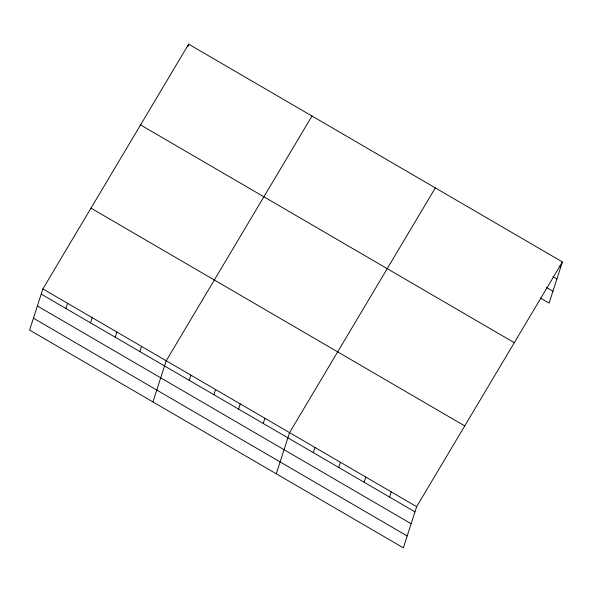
<?xml version="1.0" encoding="UTF-8"?>
<svg xmlns="http://www.w3.org/2000/svg" width="592" height="592" viewBox="0 0 592 592"><rect width="100%" height="100%" fill="white"/><g stroke="black" fill="none" stroke-linecap="round" stroke-linejoin="round"><path stroke-width="0.89" d="M42.89 288.911L29.6 330.062L403.344 547.837L416.635 506.685L562.4 261.938L188.656 44.163L42.89 288.911L416.635 506.685M65.882 308.476L67.562 303.282M90.546 322.847L92.226 317.652M187.819 46.761L188.656 44.163M115.218 337.218L116.89 332.023M139.882 351.596L141.562 346.401M152.936 401.924L166.226 360.772L311.991 116.032M189.218 380.338L190.898 375.143M213.882 394.709L215.562 389.521M238.554 409.087L240.226 403.892M263.218 423.458L264.898 418.263M276.272 473.792L289.562 432.641L435.327 187.893M313.301 452.643L314.981 447.448M338.713 467.451L340.393 462.256M364.132 482.258L365.812 477.063M389.543 497.065L391.223 491.878M562.4 261.938L549.11 303.089L540.37 298.005M559.137 266.208L560.72 267.133M552.921 276.686L556.887 279.002M546.586 287.527L552.943 291.227M140.556 124.927L514.3 342.709M90.99 208.14L464.742 425.914M41.218 294.098L414.962 511.873M37.385 305.968L411.129 523.742M33.433 318.193L407.178 535.967"/></g></svg>
